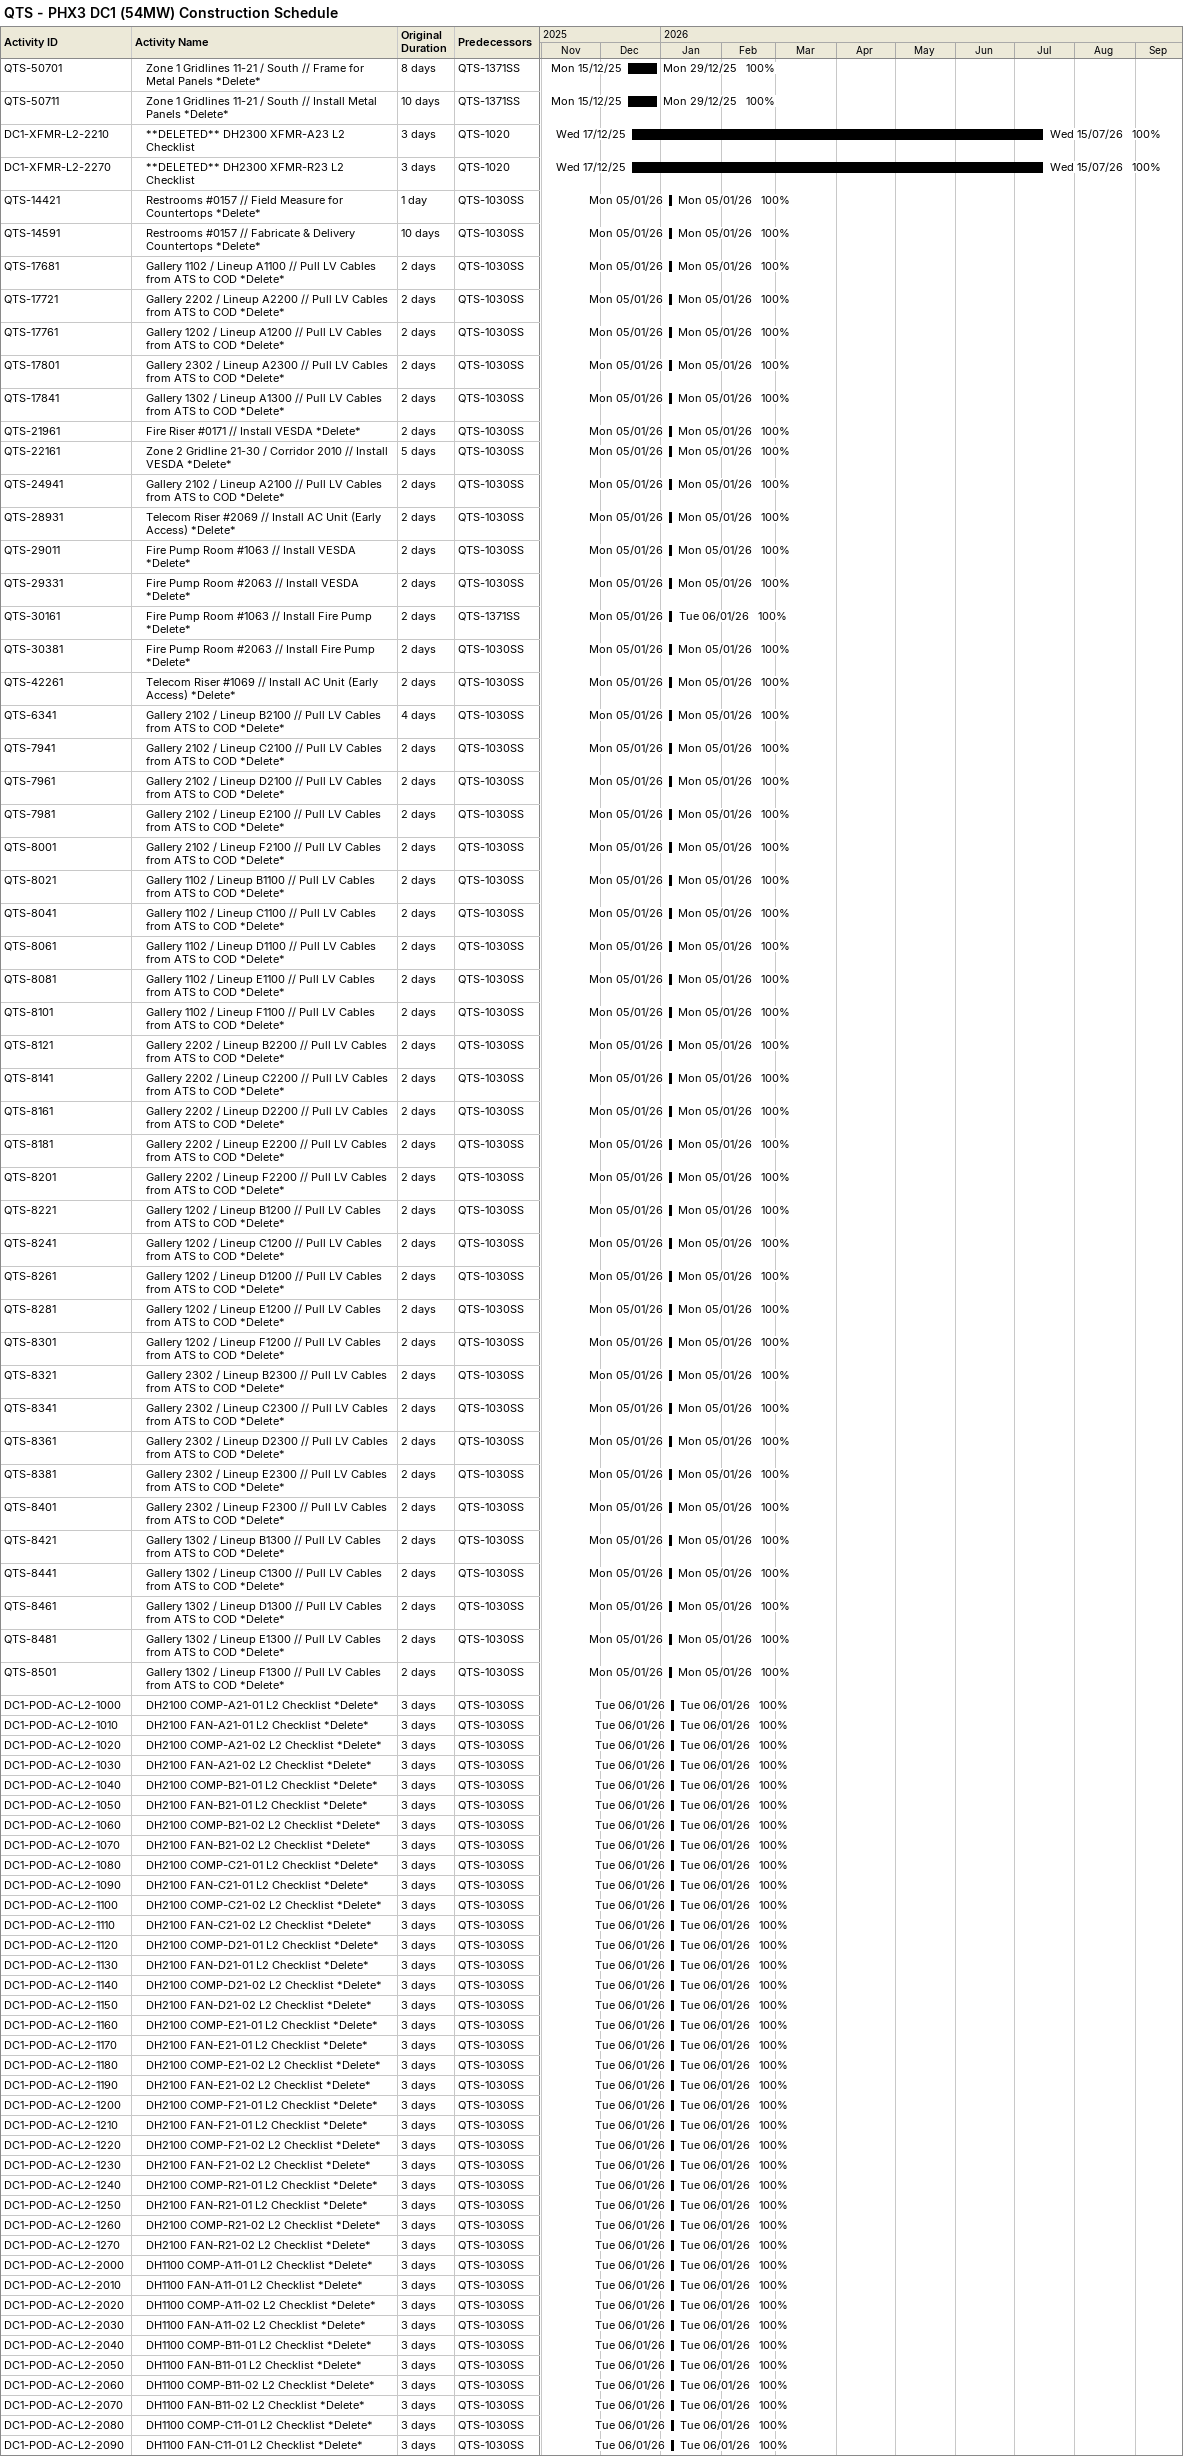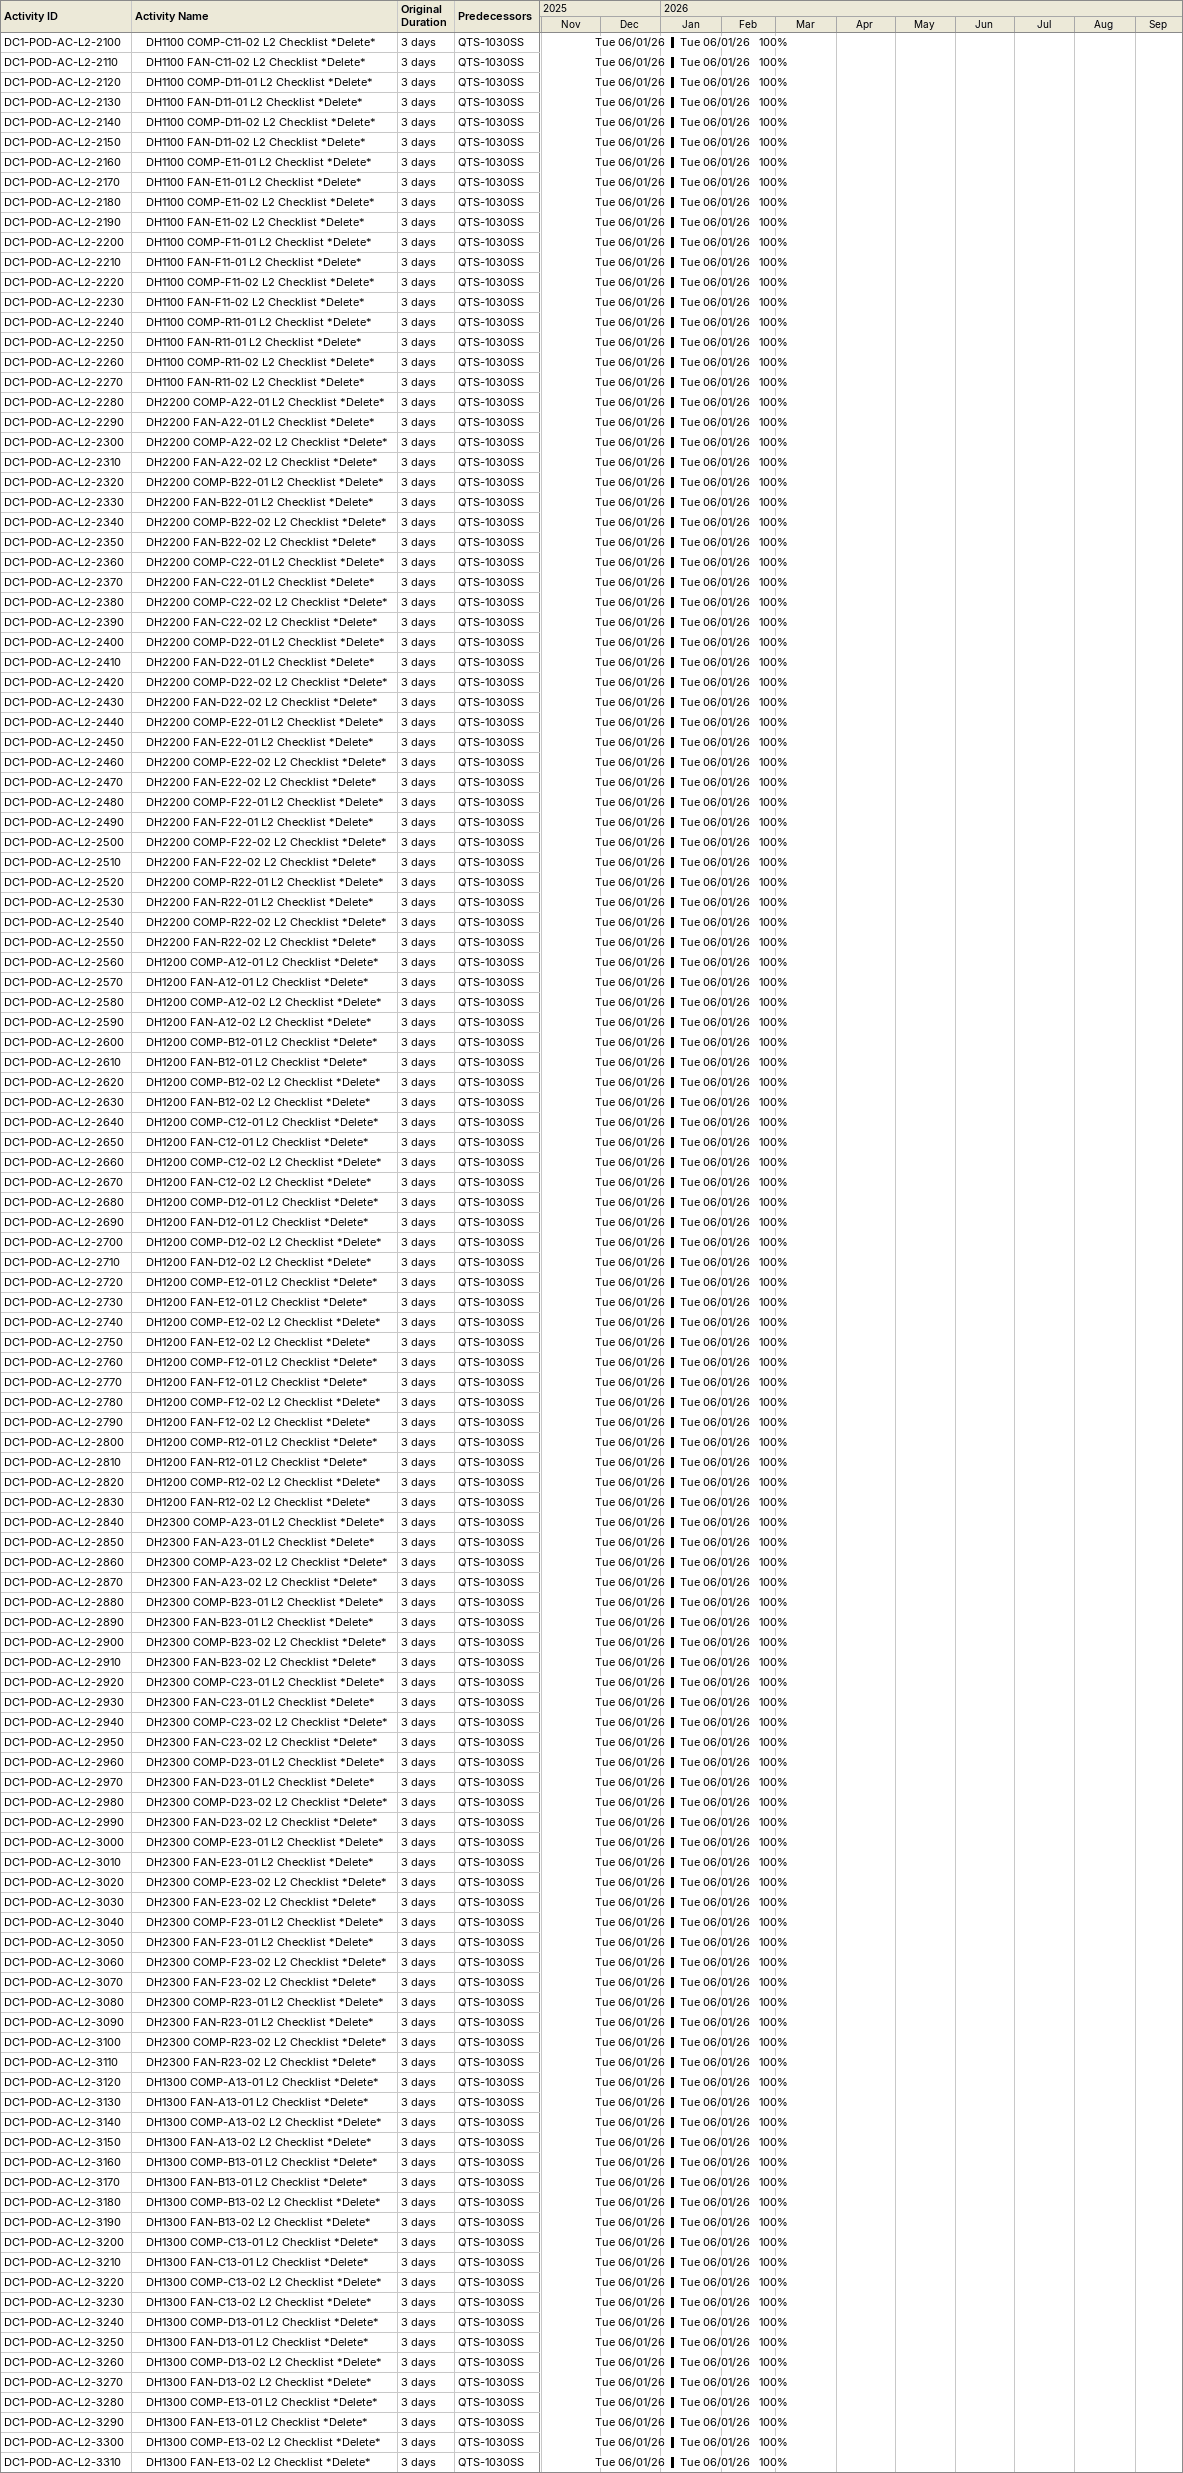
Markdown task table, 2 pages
QTS - PHX3 DC1 (54MW) Construction Schedule

| ID | Level | Task | Original duration | Start | Finish | Predecessors | % complete |
|---|---|---|---|---|---|---|---|
| QTS-50701 | 2 | Zone 1 Gridlines 11-21 / South // Frame for Metal Panels *Delete* | 8d | 2025-12-15 | 2025-12-29 | QTS-1371SS | 100 |
| QTS-50711 | 2 | Zone 1 Gridlines 11-21 / South // Install Metal Panels *Delete* | 10d | 2025-12-15 | 2025-12-29 | QTS-1371SS | 100 |
| DC1-XFMR-L2-2210 | 2 | **DELETED** DH2300 XFMR-A23 L2 Checklist | 3d | 2025-12-17 | 2026-07-15 | QTS-1020 | 100 |
| DC1-XFMR-L2-2270 | 2 | **DELETED** DH2300 XFMR-R23 L2 Checklist | 3d | 2025-12-17 | 2026-07-15 | QTS-1020 | 100 |
| QTS-14421 | 2 | Restrooms #0157 // Field Measure for Countertops *Delete* | 1d | 2026-01-05 | 2026-01-05 | QTS-1030SS | 100 |
| QTS-14591 | 2 | Restrooms #0157 // Fabricate & Delivery Countertops *Delete* | 10d | 2026-01-05 | 2026-01-05 | QTS-1030SS | 100 |
| QTS-17681 | 2 | Gallery 1102 / Lineup A1100 // Pull LV Cables from ATS to COD *Delete* | 2d | 2026-01-05 | 2026-01-05 | QTS-1030SS | 100 |
| QTS-17721 | 2 | Gallery 2202 / Lineup A2200 // Pull LV Cables from ATS to COD *Delete* | 2d | 2026-01-05 | 2026-01-05 | QTS-1030SS | 100 |
| QTS-17761 | 2 | Gallery 1202 / Lineup A1200 // Pull LV Cables from ATS to COD *Delete* | 2d | 2026-01-05 | 2026-01-05 | QTS-1030SS | 100 |
| QTS-17801 | 2 | Gallery 2302 / Lineup A2300 // Pull LV Cables from ATS to COD *Delete* | 2d | 2026-01-05 | 2026-01-05 | QTS-1030SS | 100 |
| QTS-17841 | 2 | Gallery 1302 / Lineup A1300 // Pull LV Cables from ATS to COD *Delete* | 2d | 2026-01-05 | 2026-01-05 | QTS-1030SS | 100 |
| QTS-21961 | 2 | Fire Riser #0171 // Install VESDA *Delete* | 2d | 2026-01-05 | 2026-01-05 | QTS-1030SS | 100 |
| QTS-22161 | 2 | Zone 2 Gridline 21-30 / Corridor 2010 // Install VESDA *Delete* | 5d | 2026-01-05 | 2026-01-05 | QTS-1030SS | 100 |
| QTS-24941 | 2 | Gallery 2102 / Lineup A2100 // Pull LV Cables from ATS to COD *Delete* | 2d | 2026-01-05 | 2026-01-05 | QTS-1030SS | 100 |
| QTS-28931 | 2 | Telecom Riser #2069 // Install AC Unit (Early Access) *Delete* | 2d | 2026-01-05 | 2026-01-05 | QTS-1030SS | 100 |
| QTS-29011 | 2 | Fire Pump Room #1063 // Install VESDA *Delete* | 2d | 2026-01-05 | 2026-01-05 | QTS-1030SS | 100 |
| QTS-29331 | 2 | Fire Pump Room #2063 // Install VESDA *Delete* | 2d | 2026-01-05 | 2026-01-05 | QTS-1030SS | 100 |
| QTS-30161 | 2 | Fire Pump Room #1063 // Install Fire Pump *Delete* | 2d | 2026-01-05 | 2026-01-06 | QTS-1371SS | 100 |
| QTS-30381 | 2 | Fire Pump Room #2063 // Install Fire Pump *Delete* | 2d | 2026-01-05 | 2026-01-05 | QTS-1030SS | 100 |
| QTS-42261 | 2 | Telecom Riser #1069 // Install AC Unit (Early Access) *Delete* | 2d | 2026-01-05 | 2026-01-05 | QTS-1030SS | 100 |
| QTS-6341 | 2 | Gallery 2102 / Lineup B2100 // Pull LV Cables from ATS to COD *Delete* | 4d | 2026-01-05 | 2026-01-05 | QTS-1030SS | 100 |
| QTS-7941 | 2 | Gallery 2102 / Lineup C2100 // Pull LV Cables from ATS to COD *Delete* | 2d | 2026-01-05 | 2026-01-05 | QTS-1030SS | 100 |
| QTS-7961 | 2 | Gallery 2102 / Lineup D2100 // Pull LV Cables from ATS to COD *Delete* | 2d | 2026-01-05 | 2026-01-05 | QTS-1030SS | 100 |
| QTS-7981 | 2 | Gallery 2102 / Lineup E2100 // Pull LV Cables from ATS to COD *Delete* | 2d | 2026-01-05 | 2026-01-05 | QTS-1030SS | 100 |
| QTS-8001 | 2 | Gallery 2102 / Lineup F2100 // Pull LV Cables from ATS to COD *Delete* | 2d | 2026-01-05 | 2026-01-05 | QTS-1030SS | 100 |
| QTS-8021 | 2 | Gallery 1102 / Lineup B1100 // Pull LV Cables from ATS to COD *Delete* | 2d | 2026-01-05 | 2026-01-05 | QTS-1030SS | 100 |
| QTS-8041 | 2 | Gallery 1102 / Lineup C1100 // Pull LV Cables from ATS to COD *Delete* | 2d | 2026-01-05 | 2026-01-05 | QTS-1030SS | 100 |
| QTS-8061 | 2 | Gallery 1102 / Lineup D1100 // Pull LV Cables from ATS to COD *Delete* | 2d | 2026-01-05 | 2026-01-05 | QTS-1030SS | 100 |
| QTS-8081 | 2 | Gallery 1102 / Lineup E1100 // Pull LV Cables from ATS to COD *Delete* | 2d | 2026-01-05 | 2026-01-05 | QTS-1030SS | 100 |
| QTS-8101 | 2 | Gallery 1102 / Lineup F1100 // Pull LV Cables from ATS to COD *Delete* | 2d | 2026-01-05 | 2026-01-05 | QTS-1030SS | 100 |
| QTS-8121 | 2 | Gallery 2202 / Lineup B2200 // Pull LV Cables from ATS to COD *Delete* | 2d | 2026-01-05 | 2026-01-05 | QTS-1030SS | 100 |
| QTS-8141 | 2 | Gallery 2202 / Lineup C2200 // Pull LV Cables from ATS to COD *Delete* | 2d | 2026-01-05 | 2026-01-05 | QTS-1030SS | 100 |
| QTS-8161 | 2 | Gallery 2202 / Lineup D2200 // Pull LV Cables from ATS to COD *Delete* | 2d | 2026-01-05 | 2026-01-05 | QTS-1030SS | 100 |
| QTS-8181 | 2 | Gallery 2202 / Lineup E2200 // Pull LV Cables from ATS to COD *Delete* | 2d | 2026-01-05 | 2026-01-05 | QTS-1030SS | 100 |
| QTS-8201 | 2 | Gallery 2202 / Lineup F2200 // Pull LV Cables from ATS to COD *Delete* | 2d | 2026-01-05 | 2026-01-05 | QTS-1030SS | 100 |
| QTS-8221 | 2 | Gallery 1202 / Lineup B1200 // Pull LV Cables from ATS to COD *Delete* | 2d | 2026-01-05 | 2026-01-05 | QTS-1030SS | 100 |
| QTS-8241 | 2 | Gallery 1202 / Lineup C1200 // Pull LV Cables from ATS to COD *Delete* | 2d | 2026-01-05 | 2026-01-05 | QTS-1030SS | 100 |
| QTS-8261 | 2 | Gallery 1202 / Lineup D1200 // Pull LV Cables from ATS to COD *Delete* | 2d | 2026-01-05 | 2026-01-05 | QTS-1030SS | 100 |
| QTS-8281 | 2 | Gallery 1202 / Lineup E1200 // Pull LV Cables from ATS to COD *Delete* | 2d | 2026-01-05 | 2026-01-05 | QTS-1030SS | 100 |
| QTS-8301 | 2 | Gallery 1202 / Lineup F1200 // Pull LV Cables from ATS to COD *Delete* | 2d | 2026-01-05 | 2026-01-05 | QTS-1030SS | 100 |
| QTS-8321 | 2 | Gallery 2302 / Lineup B2300 // Pull LV Cables from ATS to COD *Delete* | 2d | 2026-01-05 | 2026-01-05 | QTS-1030SS | 100 |
| QTS-8341 | 2 | Gallery 2302 / Lineup C2300 // Pull LV Cables from ATS to COD *Delete* | 2d | 2026-01-05 | 2026-01-05 | QTS-1030SS | 100 |
| QTS-8361 | 2 | Gallery 2302 / Lineup D2300 // Pull LV Cables from ATS to COD *Delete* | 2d | 2026-01-05 | 2026-01-05 | QTS-1030SS | 100 |
| QTS-8381 | 2 | Gallery 2302 / Lineup E2300 // Pull LV Cables from ATS to COD *Delete* | 2d | 2026-01-05 | 2026-01-05 | QTS-1030SS | 100 |
| QTS-8401 | 2 | Gallery 2302 / Lineup F2300 // Pull LV Cables from ATS to COD *Delete* | 2d | 2026-01-05 | 2026-01-05 | QTS-1030SS | 100 |
| QTS-8421 | 2 | Gallery 1302 / Lineup B1300 // Pull LV Cables from ATS to COD *Delete* | 2d | 2026-01-05 | 2026-01-05 | QTS-1030SS | 100 |
| QTS-8441 | 2 | Gallery 1302 / Lineup C1300 // Pull LV Cables from ATS to COD *Delete* | 2d | 2026-01-05 | 2026-01-05 | QTS-1030SS | 100 |
| QTS-8461 | 2 | Gallery 1302 / Lineup D1300 // Pull LV Cables from ATS to COD *Delete* | 2d | 2026-01-05 | 2026-01-05 | QTS-1030SS | 100 |
| QTS-8481 | 2 | Gallery 1302 / Lineup E1300 // Pull LV Cables from ATS to COD *Delete* | 2d | 2026-01-05 | 2026-01-05 | QTS-1030SS | 100 |
| QTS-8501 | 2 | Gallery 1302 / Lineup F1300 // Pull LV Cables from ATS to COD *Delete* | 2d | 2026-01-05 | 2026-01-05 | QTS-1030SS | 100 |
| DC1-POD-AC-L2-1000 | 2 | DH2100 COMP-A21-01 L2 Checklist *Delete* | 3d | 2026-01-06 | 2026-01-06 | QTS-1030SS | 100 |
| DC1-POD-AC-L2-1010 | 2 | DH2100 FAN-A21-01 L2 Checklist *Delete* | 3d | 2026-01-06 | 2026-01-06 | QTS-1030SS | 100 |
| DC1-POD-AC-L2-1020 | 2 | DH2100 COMP-A21-02 L2 Checklist *Delete* | 3d | 2026-01-06 | 2026-01-06 | QTS-1030SS | 100 |
| DC1-POD-AC-L2-1030 | 2 | DH2100 FAN-A21-02 L2 Checklist *Delete* | 3d | 2026-01-06 | 2026-01-06 | QTS-1030SS | 100 |
| DC1-POD-AC-L2-1040 | 2 | DH2100 COMP-B21-01 L2 Checklist *Delete* | 3d | 2026-01-06 | 2026-01-06 | QTS-1030SS | 100 |
| DC1-POD-AC-L2-1050 | 2 | DH2100 FAN-B21-01 L2 Checklist *Delete* | 3d | 2026-01-06 | 2026-01-06 | QTS-1030SS | 100 |
| DC1-POD-AC-L2-1060 | 2 | DH2100 COMP-B21-02 L2 Checklist *Delete* | 3d | 2026-01-06 | 2026-01-06 | QTS-1030SS | 100 |
| DC1-POD-AC-L2-1070 | 2 | DH2100 FAN-B21-02 L2 Checklist *Delete* | 3d | 2026-01-06 | 2026-01-06 | QTS-1030SS | 100 |
| DC1-POD-AC-L2-1080 | 2 | DH2100 COMP-C21-01 L2 Checklist *Delete* | 3d | 2026-01-06 | 2026-01-06 | QTS-1030SS | 100 |
| DC1-POD-AC-L2-1090 | 2 | DH2100 FAN-C21-01 L2 Checklist *Delete* | 3d | 2026-01-06 | 2026-01-06 | QTS-1030SS | 100 |
| DC1-POD-AC-L2-1100 | 2 | DH2100 COMP-C21-02 L2 Checklist *Delete* | 3d | 2026-01-06 | 2026-01-06 | QTS-1030SS | 100 |
| DC1-POD-AC-L2-1110 | 2 | DH2100 FAN-C21-02 L2 Checklist *Delete* | 3d | 2026-01-06 | 2026-01-06 | QTS-1030SS | 100 |
| DC1-POD-AC-L2-1120 | 2 | DH2100 COMP-D21-01 L2 Checklist *Delete* | 3d | 2026-01-06 | 2026-01-06 | QTS-1030SS | 100 |
| DC1-POD-AC-L2-1130 | 2 | DH2100 FAN-D21-01 L2 Checklist *Delete* | 3d | 2026-01-06 | 2026-01-06 | QTS-1030SS | 100 |
| DC1-POD-AC-L2-1140 | 2 | DH2100 COMP-D21-02 L2 Checklist *Delete* | 3d | 2026-01-06 | 2026-01-06 | QTS-1030SS | 100 |
| DC1-POD-AC-L2-1150 | 2 | DH2100 FAN-D21-02 L2 Checklist *Delete* | 3d | 2026-01-06 | 2026-01-06 | QTS-1030SS | 100 |
| DC1-POD-AC-L2-1160 | 2 | DH2100 COMP-E21-01 L2 Checklist *Delete* | 3d | 2026-01-06 | 2026-01-06 | QTS-1030SS | 100 |
| DC1-POD-AC-L2-1170 | 2 | DH2100 FAN-E21-01 L2 Checklist *Delete* | 3d | 2026-01-06 | 2026-01-06 | QTS-1030SS | 100 |
| DC1-POD-AC-L2-1180 | 2 | DH2100 COMP-E21-02 L2 Checklist *Delete* | 3d | 2026-01-06 | 2026-01-06 | QTS-1030SS | 100 |
| DC1-POD-AC-L2-1190 | 2 | DH2100 FAN-E21-02 L2 Checklist *Delete* | 3d | 2026-01-06 | 2026-01-06 | QTS-1030SS | 100 |
| DC1-POD-AC-L2-1200 | 2 | DH2100 COMP-F21-01 L2 Checklist *Delete* | 3d | 2026-01-06 | 2026-01-06 | QTS-1030SS | 100 |
| DC1-POD-AC-L2-1210 | 2 | DH2100 FAN-F21-01 L2 Checklist *Delete* | 3d | 2026-01-06 | 2026-01-06 | QTS-1030SS | 100 |
| DC1-POD-AC-L2-1220 | 2 | DH2100 COMP-F21-02 L2 Checklist *Delete* | 3d | 2026-01-06 | 2026-01-06 | QTS-1030SS | 100 |
| DC1-POD-AC-L2-1230 | 2 | DH2100 FAN-F21-02 L2 Checklist *Delete* | 3d | 2026-01-06 | 2026-01-06 | QTS-1030SS | 100 |
| DC1-POD-AC-L2-1240 | 2 | DH2100 COMP-R21-01 L2 Checklist *Delete* | 3d | 2026-01-06 | 2026-01-06 | QTS-1030SS | 100 |
| DC1-POD-AC-L2-1250 | 2 | DH2100 FAN-R21-01 L2 Checklist *Delete* | 3d | 2026-01-06 | 2026-01-06 | QTS-1030SS | 100 |
| DC1-POD-AC-L2-1260 | 2 | DH2100 COMP-R21-02 L2 Checklist *Delete* | 3d | 2026-01-06 | 2026-01-06 | QTS-1030SS | 100 |
| DC1-POD-AC-L2-1270 | 2 | DH2100 FAN-R21-02 L2 Checklist *Delete* | 3d | 2026-01-06 | 2026-01-06 | QTS-1030SS | 100 |
| DC1-POD-AC-L2-2000 | 2 | DH1100 COMP-A11-01 L2 Checklist *Delete* | 3d | 2026-01-06 | 2026-01-06 | QTS-1030SS | 100 |
| DC1-POD-AC-L2-2010 | 2 | DH1100 FAN-A11-01 L2 Checklist *Delete* | 3d | 2026-01-06 | 2026-01-06 | QTS-1030SS | 100 |
| DC1-POD-AC-L2-2020 | 2 | DH1100 COMP-A11-02 L2 Checklist *Delete* | 3d | 2026-01-06 | 2026-01-06 | QTS-1030SS | 100 |
| DC1-POD-AC-L2-2030 | 2 | DH1100 FAN-A11-02 L2 Checklist *Delete* | 3d | 2026-01-06 | 2026-01-06 | QTS-1030SS | 100 |
| DC1-POD-AC-L2-2040 | 2 | DH1100 COMP-B11-01 L2 Checklist *Delete* | 3d | 2026-01-06 | 2026-01-06 | QTS-1030SS | 100 |
| DC1-POD-AC-L2-2050 | 2 | DH1100 FAN-B11-01 L2 Checklist *Delete* | 3d | 2026-01-06 | 2026-01-06 | QTS-1030SS | 100 |
| DC1-POD-AC-L2-2060 | 2 | DH1100 COMP-B11-02 L2 Checklist *Delete* | 3d | 2026-01-06 | 2026-01-06 | QTS-1030SS | 100 |
| DC1-POD-AC-L2-2070 | 2 | DH1100 FAN-B11-02 L2 Checklist *Delete* | 3d | 2026-01-06 | 2026-01-06 | QTS-1030SS | 100 |
| DC1-POD-AC-L2-2080 | 2 | DH1100 COMP-C11-01 L2 Checklist *Delete* | 3d | 2026-01-06 | 2026-01-06 | QTS-1030SS | 100 |
| DC1-POD-AC-L2-2090 | 2 | DH1100 FAN-C11-01 L2 Checklist *Delete* | 3d | 2026-01-06 | 2026-01-06 | QTS-1030SS | 100 |
| DC1-POD-AC-L2-2100 | 2 | DH1100 COMP-C11-02 L2 Checklist *Delete* | 3d | 2026-01-06 | 2026-01-06 | QTS-1030SS | 100 |
| DC1-POD-AC-L2-2110 | 2 | DH1100 FAN-C11-02 L2 Checklist *Delete* | 3d | 2026-01-06 | 2026-01-06 | QTS-1030SS | 100 |
| DC1-POD-AC-L2-2120 | 2 | DH1100 COMP-D11-01 L2 Checklist *Delete* | 3d | 2026-01-06 | 2026-01-06 | QTS-1030SS | 100 |
| DC1-POD-AC-L2-2130 | 2 | DH1100 FAN-D11-01 L2 Checklist *Delete* | 3d | 2026-01-06 | 2026-01-06 | QTS-1030SS | 100 |
| DC1-POD-AC-L2-2140 | 2 | DH1100 COMP-D11-02 L2 Checklist *Delete* | 3d | 2026-01-06 | 2026-01-06 | QTS-1030SS | 100 |
| DC1-POD-AC-L2-2150 | 2 | DH1100 FAN-D11-02 L2 Checklist *Delete* | 3d | 2026-01-06 | 2026-01-06 | QTS-1030SS | 100 |
| DC1-POD-AC-L2-2160 | 2 | DH1100 COMP-E11-01 L2 Checklist *Delete* | 3d | 2026-01-06 | 2026-01-06 | QTS-1030SS | 100 |
| DC1-POD-AC-L2-2170 | 2 | DH1100 FAN-E11-01 L2 Checklist *Delete* | 3d | 2026-01-06 | 2026-01-06 | QTS-1030SS | 100 |
| DC1-POD-AC-L2-2180 | 2 | DH1100 COMP-E11-02 L2 Checklist *Delete* | 3d | 2026-01-06 | 2026-01-06 | QTS-1030SS | 100 |
| DC1-POD-AC-L2-2190 | 2 | DH1100 FAN-E11-02 L2 Checklist *Delete* | 3d | 2026-01-06 | 2026-01-06 | QTS-1030SS | 100 |
| DC1-POD-AC-L2-2200 | 2 | DH1100 COMP-F11-01 L2 Checklist *Delete* | 3d | 2026-01-06 | 2026-01-06 | QTS-1030SS | 100 |
| DC1-POD-AC-L2-2210 | 2 | DH1100 FAN-F11-01 L2 Checklist *Delete* | 3d | 2026-01-06 | 2026-01-06 | QTS-1030SS | 100 |
| DC1-POD-AC-L2-2220 | 2 | DH1100 COMP-F11-02 L2 Checklist *Delete* | 3d | 2026-01-06 | 2026-01-06 | QTS-1030SS | 100 |
| DC1-POD-AC-L2-2230 | 2 | DH1100 FAN-F11-02 L2 Checklist *Delete* | 3d | 2026-01-06 | 2026-01-06 | QTS-1030SS | 100 |
| DC1-POD-AC-L2-2240 | 2 | DH1100 COMP-R11-01 L2 Checklist *Delete* | 3d | 2026-01-06 | 2026-01-06 | QTS-1030SS | 100 |
| DC1-POD-AC-L2-2250 | 2 | DH1100 FAN-R11-01 L2 Checklist *Delete* | 3d | 2026-01-06 | 2026-01-06 | QTS-1030SS | 100 |
| DC1-POD-AC-L2-2260 | 2 | DH1100 COMP-R11-02 L2 Checklist *Delete* | 3d | 2026-01-06 | 2026-01-06 | QTS-1030SS | 100 |
| DC1-POD-AC-L2-2270 | 2 | DH1100 FAN-R11-02 L2 Checklist *Delete* | 3d | 2026-01-06 | 2026-01-06 | QTS-1030SS | 100 |
| DC1-POD-AC-L2-2280 | 2 | DH2200 COMP-A22-01 L2 Checklist *Delete* | 3d | 2026-01-06 | 2026-01-06 | QTS-1030SS | 100 |
| DC1-POD-AC-L2-2290 | 2 | DH2200 FAN-A22-01 L2 Checklist *Delete* | 3d | 2026-01-06 | 2026-01-06 | QTS-1030SS | 100 |
| DC1-POD-AC-L2-2300 | 2 | DH2200 COMP-A22-02 L2 Checklist *Delete* | 3d | 2026-01-06 | 2026-01-06 | QTS-1030SS | 100 |
| DC1-POD-AC-L2-2310 | 2 | DH2200 FAN-A22-02 L2 Checklist *Delete* | 3d | 2026-01-06 | 2026-01-06 | QTS-1030SS | 100 |
| DC1-POD-AC-L2-2320 | 2 | DH2200 COMP-B22-01 L2 Checklist *Delete* | 3d | 2026-01-06 | 2026-01-06 | QTS-1030SS | 100 |
| DC1-POD-AC-L2-2330 | 2 | DH2200 FAN-B22-01 L2 Checklist *Delete* | 3d | 2026-01-06 | 2026-01-06 | QTS-1030SS | 100 |
| DC1-POD-AC-L2-2340 | 2 | DH2200 COMP-B22-02 L2 Checklist *Delete* | 3d | 2026-01-06 | 2026-01-06 | QTS-1030SS | 100 |
| DC1-POD-AC-L2-2350 | 2 | DH2200 FAN-B22-02 L2 Checklist *Delete* | 3d | 2026-01-06 | 2026-01-06 | QTS-1030SS | 100 |
| DC1-POD-AC-L2-2360 | 2 | DH2200 COMP-C22-01 L2 Checklist *Delete* | 3d | 2026-01-06 | 2026-01-06 | QTS-1030SS | 100 |
| DC1-POD-AC-L2-2370 | 2 | DH2200 FAN-C22-01 L2 Checklist *Delete* | 3d | 2026-01-06 | 2026-01-06 | QTS-1030SS | 100 |
| DC1-POD-AC-L2-2380 | 2 | DH2200 COMP-C22-02 L2 Checklist *Delete* | 3d | 2026-01-06 | 2026-01-06 | QTS-1030SS | 100 |
| DC1-POD-AC-L2-2390 | 2 | DH2200 FAN-C22-02 L2 Checklist *Delete* | 3d | 2026-01-06 | 2026-01-06 | QTS-1030SS | 100 |
| DC1-POD-AC-L2-2400 | 2 | DH2200 COMP-D22-01 L2 Checklist *Delete* | 3d | 2026-01-06 | 2026-01-06 | QTS-1030SS | 100 |
| DC1-POD-AC-L2-2410 | 2 | DH2200 FAN-D22-01 L2 Checklist *Delete* | 3d | 2026-01-06 | 2026-01-06 | QTS-1030SS | 100 |
| DC1-POD-AC-L2-2420 | 2 | DH2200 COMP-D22-02 L2 Checklist *Delete* | 3d | 2026-01-06 | 2026-01-06 | QTS-1030SS | 100 |
| DC1-POD-AC-L2-2430 | 2 | DH2200 FAN-D22-02 L2 Checklist *Delete* | 3d | 2026-01-06 | 2026-01-06 | QTS-1030SS | 100 |
| DC1-POD-AC-L2-2440 | 2 | DH2200 COMP-E22-01 L2 Checklist *Delete* | 3d | 2026-01-06 | 2026-01-06 | QTS-1030SS | 100 |
| DC1-POD-AC-L2-2450 | 2 | DH2200 FAN-E22-01 L2 Checklist *Delete* | 3d | 2026-01-06 | 2026-01-06 | QTS-1030SS | 100 |
| DC1-POD-AC-L2-2460 | 2 | DH2200 COMP-E22-02 L2 Checklist *Delete* | 3d | 2026-01-06 | 2026-01-06 | QTS-1030SS | 100 |
| DC1-POD-AC-L2-2470 | 2 | DH2200 FAN-E22-02 L2 Checklist *Delete* | 3d | 2026-01-06 | 2026-01-06 | QTS-1030SS | 100 |
| DC1-POD-AC-L2-2480 | 2 | DH2200 COMP-F22-01 L2 Checklist *Delete* | 3d | 2026-01-06 | 2026-01-06 | QTS-1030SS | 100 |
| DC1-POD-AC-L2-2490 | 2 | DH2200 FAN-F22-01 L2 Checklist *Delete* | 3d | 2026-01-06 | 2026-01-06 | QTS-1030SS | 100 |
| DC1-POD-AC-L2-2500 | 2 | DH2200 COMP-F22-02 L2 Checklist *Delete* | 3d | 2026-01-06 | 2026-01-06 | QTS-1030SS | 100 |
| DC1-POD-AC-L2-2510 | 2 | DH2200 FAN-F22-02 L2 Checklist *Delete* | 3d | 2026-01-06 | 2026-01-06 | QTS-1030SS | 100 |
| DC1-POD-AC-L2-2520 | 2 | DH2200 COMP-R22-01 L2 Checklist *Delete* | 3d | 2026-01-06 | 2026-01-06 | QTS-1030SS | 100 |
| DC1-POD-AC-L2-2530 | 2 | DH2200 FAN-R22-01 L2 Checklist *Delete* | 3d | 2026-01-06 | 2026-01-06 | QTS-1030SS | 100 |
| DC1-POD-AC-L2-2540 | 2 | DH2200 COMP-R22-02 L2 Checklist *Delete* | 3d | 2026-01-06 | 2026-01-06 | QTS-1030SS | 100 |
| DC1-POD-AC-L2-2550 | 2 | DH2200 FAN-R22-02 L2 Checklist *Delete* | 3d | 2026-01-06 | 2026-01-06 | QTS-1030SS | 100 |
| DC1-POD-AC-L2-2560 | 2 | DH1200 COMP-A12-01 L2 Checklist *Delete* | 3d | 2026-01-06 | 2026-01-06 | QTS-1030SS | 100 |
| DC1-POD-AC-L2-2570 | 2 | DH1200 FAN-A12-01 L2 Checklist *Delete* | 3d | 2026-01-06 | 2026-01-06 | QTS-1030SS | 100 |
| DC1-POD-AC-L2-2580 | 2 | DH1200 COMP-A12-02 L2 Checklist *Delete* | 3d | 2026-01-06 | 2026-01-06 | QTS-1030SS | 100 |
| DC1-POD-AC-L2-2590 | 2 | DH1200 FAN-A12-02 L2 Checklist *Delete* | 3d | 2026-01-06 | 2026-01-06 | QTS-1030SS | 100 |
| DC1-POD-AC-L2-2600 | 2 | DH1200 COMP-B12-01 L2 Checklist *Delete* | 3d | 2026-01-06 | 2026-01-06 | QTS-1030SS | 100 |
| DC1-POD-AC-L2-2610 | 2 | DH1200 FAN-B12-01 L2 Checklist *Delete* | 3d | 2026-01-06 | 2026-01-06 | QTS-1030SS | 100 |
| DC1-POD-AC-L2-2620 | 2 | DH1200 COMP-B12-02 L2 Checklist *Delete* | 3d | 2026-01-06 | 2026-01-06 | QTS-1030SS | 100 |
| DC1-POD-AC-L2-2630 | 2 | DH1200 FAN-B12-02 L2 Checklist *Delete* | 3d | 2026-01-06 | 2026-01-06 | QTS-1030SS | 100 |
| DC1-POD-AC-L2-2640 | 2 | DH1200 COMP-C12-01 L2 Checklist *Delete* | 3d | 2026-01-06 | 2026-01-06 | QTS-1030SS | 100 |
| DC1-POD-AC-L2-2650 | 2 | DH1200 FAN-C12-01 L2 Checklist *Delete* | 3d | 2026-01-06 | 2026-01-06 | QTS-1030SS | 100 |
| DC1-POD-AC-L2-2660 | 2 | DH1200 COMP-C12-02 L2 Checklist *Delete* | 3d | 2026-01-06 | 2026-01-06 | QTS-1030SS | 100 |
| DC1-POD-AC-L2-2670 | 2 | DH1200 FAN-C12-02 L2 Checklist *Delete* | 3d | 2026-01-06 | 2026-01-06 | QTS-1030SS | 100 |
| DC1-POD-AC-L2-2680 | 2 | DH1200 COMP-D12-01 L2 Checklist *Delete* | 3d | 2026-01-06 | 2026-01-06 | QTS-1030SS | 100 |
| DC1-POD-AC-L2-2690 | 2 | DH1200 FAN-D12-01 L2 Checklist *Delete* | 3d | 2026-01-06 | 2026-01-06 | QTS-1030SS | 100 |
| DC1-POD-AC-L2-2700 | 2 | DH1200 COMP-D12-02 L2 Checklist *Delete* | 3d | 2026-01-06 | 2026-01-06 | QTS-1030SS | 100 |
| DC1-POD-AC-L2-2710 | 2 | DH1200 FAN-D12-02 L2 Checklist *Delete* | 3d | 2026-01-06 | 2026-01-06 | QTS-1030SS | 100 |
| DC1-POD-AC-L2-2720 | 2 | DH1200 COMP-E12-01 L2 Checklist *Delete* | 3d | 2026-01-06 | 2026-01-06 | QTS-1030SS | 100 |
| DC1-POD-AC-L2-2730 | 2 | DH1200 FAN-E12-01 L2 Checklist *Delete* | 3d | 2026-01-06 | 2026-01-06 | QTS-1030SS | 100 |
| DC1-POD-AC-L2-2740 | 2 | DH1200 COMP-E12-02 L2 Checklist *Delete* | 3d | 2026-01-06 | 2026-01-06 | QTS-1030SS | 100 |
| DC1-POD-AC-L2-2750 | 2 | DH1200 FAN-E12-02 L2 Checklist *Delete* | 3d | 2026-01-06 | 2026-01-06 | QTS-1030SS | 100 |
| DC1-POD-AC-L2-2760 | 2 | DH1200 COMP-F12-01 L2 Checklist *Delete* | 3d | 2026-01-06 | 2026-01-06 | QTS-1030SS | 100 |
| DC1-POD-AC-L2-2770 | 2 | DH1200 FAN-F12-01 L2 Checklist *Delete* | 3d | 2026-01-06 | 2026-01-06 | QTS-1030SS | 100 |
| DC1-POD-AC-L2-2780 | 2 | DH1200 COMP-F12-02 L2 Checklist *Delete* | 3d | 2026-01-06 | 2026-01-06 | QTS-1030SS | 100 |
| DC1-POD-AC-L2-2790 | 2 | DH1200 FAN-F12-02 L2 Checklist *Delete* | 3d | 2026-01-06 | 2026-01-06 | QTS-1030SS | 100 |
| DC1-POD-AC-L2-2800 | 2 | DH1200 COMP-R12-01 L2 Checklist *Delete* | 3d | 2026-01-06 | 2026-01-06 | QTS-1030SS | 100 |
| DC1-POD-AC-L2-2810 | 2 | DH1200 FAN-R12-01 L2 Checklist *Delete* | 3d | 2026-01-06 | 2026-01-06 | QTS-1030SS | 100 |
| DC1-POD-AC-L2-2820 | 2 | DH1200 COMP-R12-02 L2 Checklist *Delete* | 3d | 2026-01-06 | 2026-01-06 | QTS-1030SS | 100 |
| DC1-POD-AC-L2-2830 | 2 | DH1200 FAN-R12-02 L2 Checklist *Delete* | 3d | 2026-01-06 | 2026-01-06 | QTS-1030SS | 100 |
| DC1-POD-AC-L2-2840 | 2 | DH2300 COMP-A23-01 L2 Checklist *Delete* | 3d | 2026-01-06 | 2026-01-06 | QTS-1030SS | 100 |
| DC1-POD-AC-L2-2850 | 2 | DH2300 FAN-A23-01 L2 Checklist *Delete* | 3d | 2026-01-06 | 2026-01-06 | QTS-1030SS | 100 |
| DC1-POD-AC-L2-2860 | 2 | DH2300 COMP-A23-02 L2 Checklist *Delete* | 3d | 2026-01-06 | 2026-01-06 | QTS-1030SS | 100 |
| DC1-POD-AC-L2-2870 | 2 | DH2300 FAN-A23-02 L2 Checklist *Delete* | 3d | 2026-01-06 | 2026-01-06 | QTS-1030SS | 100 |
| DC1-POD-AC-L2-2880 | 2 | DH2300 COMP-B23-01 L2 Checklist *Delete* | 3d | 2026-01-06 | 2026-01-06 | QTS-1030SS | 100 |
| DC1-POD-AC-L2-2890 | 2 | DH2300 FAN-B23-01 L2 Checklist *Delete* | 3d | 2026-01-06 | 2026-01-06 | QTS-1030SS | 100 |
| DC1-POD-AC-L2-2900 | 2 | DH2300 COMP-B23-02 L2 Checklist *Delete* | 3d | 2026-01-06 | 2026-01-06 | QTS-1030SS | 100 |
| DC1-POD-AC-L2-2910 | 2 | DH2300 FAN-B23-02 L2 Checklist *Delete* | 3d | 2026-01-06 | 2026-01-06 | QTS-1030SS | 100 |
| DC1-POD-AC-L2-2920 | 2 | DH2300 COMP-C23-01 L2 Checklist *Delete* | 3d | 2026-01-06 | 2026-01-06 | QTS-1030SS | 100 |
| DC1-POD-AC-L2-2930 | 2 | DH2300 FAN-C23-01 L2 Checklist *Delete* | 3d | 2026-01-06 | 2026-01-06 | QTS-1030SS | 100 |
| DC1-POD-AC-L2-2940 | 2 | DH2300 COMP-C23-02 L2 Checklist *Delete* | 3d | 2026-01-06 | 2026-01-06 | QTS-1030SS | 100 |
| DC1-POD-AC-L2-2950 | 2 | DH2300 FAN-C23-02 L2 Checklist *Delete* | 3d | 2026-01-06 | 2026-01-06 | QTS-1030SS | 100 |
| DC1-POD-AC-L2-2960 | 2 | DH2300 COMP-D23-01 L2 Checklist *Delete* | 3d | 2026-01-06 | 2026-01-06 | QTS-1030SS | 100 |
| DC1-POD-AC-L2-2970 | 2 | DH2300 FAN-D23-01 L2 Checklist *Delete* | 3d | 2026-01-06 | 2026-01-06 | QTS-1030SS | 100 |
| DC1-POD-AC-L2-2980 | 2 | DH2300 COMP-D23-02 L2 Checklist *Delete* | 3d | 2026-01-06 | 2026-01-06 | QTS-1030SS | 100 |
| DC1-POD-AC-L2-2990 | 2 | DH2300 FAN-D23-02 L2 Checklist *Delete* | 3d | 2026-01-06 | 2026-01-06 | QTS-1030SS | 100 |
| DC1-POD-AC-L2-3000 | 2 | DH2300 COMP-E23-01 L2 Checklist *Delete* | 3d | 2026-01-06 | 2026-01-06 | QTS-1030SS | 100 |
| DC1-POD-AC-L2-3010 | 2 | DH2300 FAN-E23-01 L2 Checklist *Delete* | 3d | 2026-01-06 | 2026-01-06 | QTS-1030SS | 100 |
| DC1-POD-AC-L2-3020 | 2 | DH2300 COMP-E23-02 L2 Checklist *Delete* | 3d | 2026-01-06 | 2026-01-06 | QTS-1030SS | 100 |
| DC1-POD-AC-L2-3030 | 2 | DH2300 FAN-E23-02 L2 Checklist *Delete* | 3d | 2026-01-06 | 2026-01-06 | QTS-1030SS | 100 |
| DC1-POD-AC-L2-3040 | 2 | DH2300 COMP-F23-01 L2 Checklist *Delete* | 3d | 2026-01-06 | 2026-01-06 | QTS-1030SS | 100 |
| DC1-POD-AC-L2-3050 | 2 | DH2300 FAN-F23-01 L2 Checklist *Delete* | 3d | 2026-01-06 | 2026-01-06 | QTS-1030SS | 100 |
| DC1-POD-AC-L2-3060 | 2 | DH2300 COMP-F23-02 L2 Checklist *Delete* | 3d | 2026-01-06 | 2026-01-06 | QTS-1030SS | 100 |
| DC1-POD-AC-L2-3070 | 2 | DH2300 FAN-F23-02 L2 Checklist *Delete* | 3d | 2026-01-06 | 2026-01-06 | QTS-1030SS | 100 |
| DC1-POD-AC-L2-3080 | 2 | DH2300 COMP-R23-01 L2 Checklist *Delete* | 3d | 2026-01-06 | 2026-01-06 | QTS-1030SS | 100 |
| DC1-POD-AC-L2-3090 | 2 | DH2300 FAN-R23-01 L2 Checklist *Delete* | 3d | 2026-01-06 | 2026-01-06 | QTS-1030SS | 100 |
| DC1-POD-AC-L2-3100 | 2 | DH2300 COMP-R23-02 L2 Checklist *Delete* | 3d | 2026-01-06 | 2026-01-06 | QTS-1030SS | 100 |
| DC1-POD-AC-L2-3110 | 2 | DH2300 FAN-R23-02 L2 Checklist *Delete* | 3d | 2026-01-06 | 2026-01-06 | QTS-1030SS | 100 |
| DC1-POD-AC-L2-3120 | 2 | DH1300 COMP-A13-01 L2 Checklist *Delete* | 3d | 2026-01-06 | 2026-01-06 | QTS-1030SS | 100 |
| DC1-POD-AC-L2-3130 | 2 | DH1300 FAN-A13-01 L2 Checklist *Delete* | 3d | 2026-01-06 | 2026-01-06 | QTS-1030SS | 100 |
| DC1-POD-AC-L2-3140 | 2 | DH1300 COMP-A13-02 L2 Checklist *Delete* | 3d | 2026-01-06 | 2026-01-06 | QTS-1030SS | 100 |
| DC1-POD-AC-L2-3150 | 2 | DH1300 FAN-A13-02 L2 Checklist *Delete* | 3d | 2026-01-06 | 2026-01-06 | QTS-1030SS | 100 |
| DC1-POD-AC-L2-3160 | 2 | DH1300 COMP-B13-01 L2 Checklist *Delete* | 3d | 2026-01-06 | 2026-01-06 | QTS-1030SS | 100 |
| DC1-POD-AC-L2-3170 | 2 | DH1300 FAN-B13-01 L2 Checklist *Delete* | 3d | 2026-01-06 | 2026-01-06 | QTS-1030SS | 100 |
| DC1-POD-AC-L2-3180 | 2 | DH1300 COMP-B13-02 L2 Checklist *Delete* | 3d | 2026-01-06 | 2026-01-06 | QTS-1030SS | 100 |
| DC1-POD-AC-L2-3190 | 2 | DH1300 FAN-B13-02 L2 Checklist *Delete* | 3d | 2026-01-06 | 2026-01-06 | QTS-1030SS | 100 |
| DC1-POD-AC-L2-3200 | 2 | DH1300 COMP-C13-01 L2 Checklist *Delete* | 3d | 2026-01-06 | 2026-01-06 | QTS-1030SS | 100 |
| DC1-POD-AC-L2-3210 | 2 | DH1300 FAN-C13-01 L2 Checklist *Delete* | 3d | 2026-01-06 | 2026-01-06 | QTS-1030SS | 100 |
| DC1-POD-AC-L2-3220 | 2 | DH1300 COMP-C13-02 L2 Checklist *Delete* | 3d | 2026-01-06 | 2026-01-06 | QTS-1030SS | 100 |
| DC1-POD-AC-L2-3230 | 2 | DH1300 FAN-C13-02 L2 Checklist *Delete* | 3d | 2026-01-06 | 2026-01-06 | QTS-1030SS | 100 |
| DC1-POD-AC-L2-3240 | 2 | DH1300 COMP-D13-01 L2 Checklist *Delete* | 3d | 2026-01-06 | 2026-01-06 | QTS-1030SS | 100 |
| DC1-POD-AC-L2-3250 | 2 | DH1300 FAN-D13-01 L2 Checklist *Delete* | 3d | 2026-01-06 | 2026-01-06 | QTS-1030SS | 100 |
| DC1-POD-AC-L2-3260 | 2 | DH1300 COMP-D13-02 L2 Checklist *Delete* | 3d | 2026-01-06 | 2026-01-06 | QTS-1030SS | 100 |
| DC1-POD-AC-L2-3270 | 2 | DH1300 FAN-D13-02 L2 Checklist *Delete* | 3d | 2026-01-06 | 2026-01-06 | QTS-1030SS | 100 |
| DC1-POD-AC-L2-3280 | 2 | DH1300 COMP-E13-01 L2 Checklist *Delete* | 3d | 2026-01-06 | 2026-01-06 | QTS-1030SS | 100 |
| DC1-POD-AC-L2-3290 | 2 | DH1300 FAN-E13-01 L2 Checklist *Delete* | 3d | 2026-01-06 | 2026-01-06 | QTS-1030SS | 100 |
| DC1-POD-AC-L2-3300 | 2 | DH1300 COMP-E13-02 L2 Checklist *Delete* | 3d | 2026-01-06 | 2026-01-06 | QTS-1030SS | 100 |
| DC1-POD-AC-L2-3310 | 2 | DH1300 FAN-E13-02 L2 Checklist *Delete* | 3d | 2026-01-06 | 2026-01-06 | QTS-1030SS | 100 |
